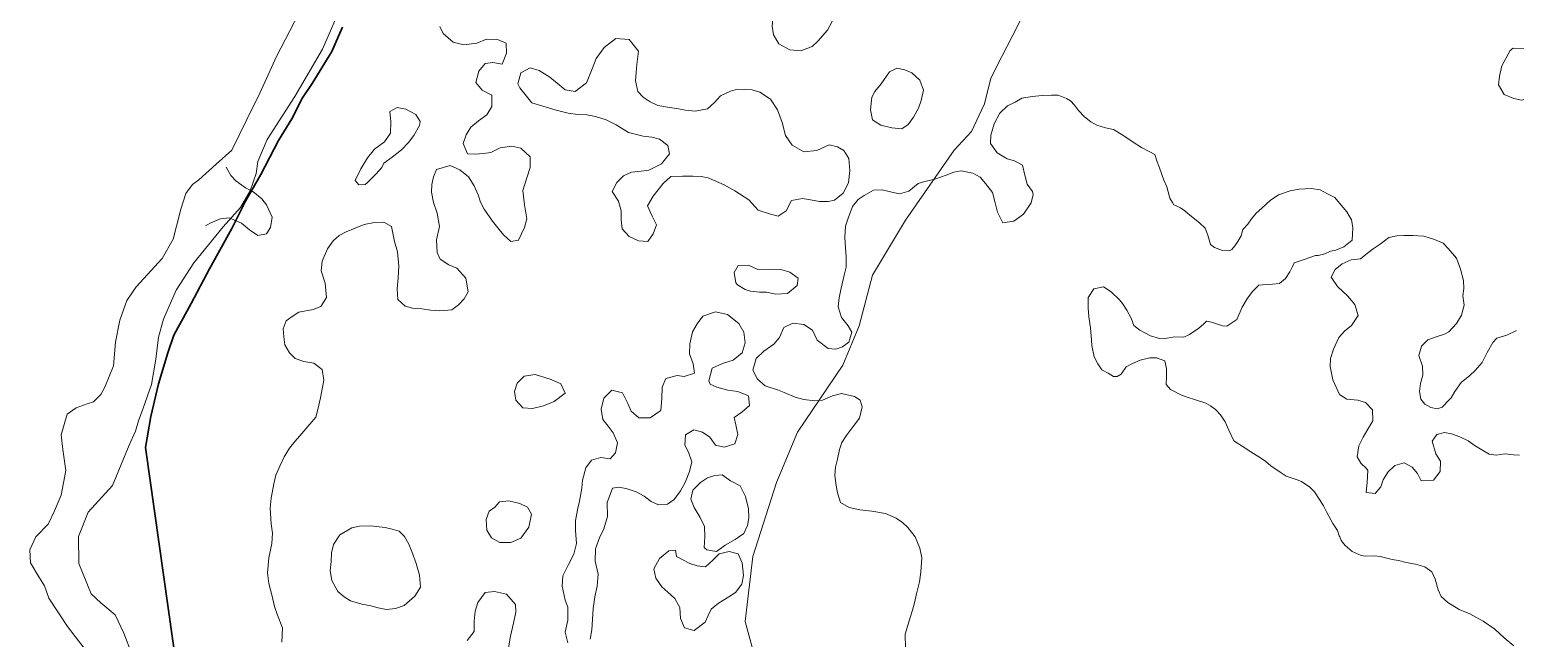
# Model space of a CAD drawing. Header units: metres. Extents: x 4652992 to 4879070, y 2074171 to 2309877.
# Drawn here: x 4653424.7 to 4653630.6, y 2307263.4 to 2307347.7 of the extents above; entities that cross this region are included whole.
import ezdxf

# ---------------------------------------------------------------- set-up
doc = ezdxf.new("R2010")
doc.units = ezdxf.units.M
doc.header["$MEASUREMENT"] = 0
doc.linetypes.add('DGN Style 3', pattern=[92.779933, 66.271381, -26.508552])
for name, color, linetype, lineweight in [('Level 2', 6, 'Continuous', 0), ('Level 20', 30, 'DGN Style 3', 0), ('Level 40', 1, 'Continuous', 0)]:
    doc.layers.add(name, color=color, linetype=linetype, lineweight=lineweight)
doc.layers.add('Limite', color=38, linetype='Continuous', lineweight=0, plot=False)

msp = doc.modelspace()

# ---------------------------------------------------------------- linework, layer by layer
at = {"layer": 'Level 2'}
for points in [[(4653438.80478, 2307261.310819, 1300.240507), (4653437.728842, 2307264.093279, 1300.240507), (4653436.533536, 2307266.653496, 1300.240507), (4653434.539195, 2307268.278232, 1300.240507), (4653433.197319, 2307269.553201, 1300.240507), (4653431.496119, 2307273.748431, 1300.240507), (4653431.46729, 2307277.468085, 1299.820507), (4653432.776954, 2307280.857469, 1299.820507), (4653436.147679, 2307284.556311, 1298.980507), (4653437.604319, 2307288.035279, 1298.980507), (4653438.461143, 2307290.152064, 1298.980507), (4653439.330282, 2307292.077036, 1298.980507), (4653439.770807, 2307293.541448, 1298.560507), (4653440.404187, 2307295.272896, 1298.560507), (4653441.566874, 2307298.572698, 1298.560507), (4653442.162901, 2307302.075246, 1298.140507), (4653442.520191, 2307305.133306, 1298.140507), (4653443.220699, 2307307.603283, 1298.140507), (4653445.004857, 2307311.630681, 1297.720507), (4653447.413871, 2307315.440973, 1297.720507), (4653451.485511, 2307320.414128, 1297.300507), (4653453.910224, 2307323.087907, 1296.880507), (4653455.250881, 2307325.39993, 1296.880507), (4653456.052486, 2307327.782037, 1296.880507), (4653456.306109, 2307329.48134, 1296.880507), (4653457.582209, 2307332.50146, 1296.880507), (4653461.417683, 2307338.476754, 1296.460507), (4653465.274406, 2307345.013125, 1296.460507), (4653468.065342, 2307351.497853, 1296.040507)], [(4653432.250615, 2307261.996779, 0), (4653431.000497, 2307263.626654, 0), (4653429.937282, 2307265.021638, 0), (4653427.357197, 2307268.930335, 0), (4653426.750206, 2307270.653218, 0), (4653425.962673, 2307271.917254, 0), (4653424.789022, 2307273.842883, 0), (4653424.693472, 2307275.628343, 0), (4653425.532025, 2307277.435014, 0), (4653427.231192, 2307279.218104, 0), (4653428.143234, 2307281.069566, 0), (4653429.073546, 2307283.231142, 0), (4653429.712475, 2307286.66018, 0), (4653429.279663, 2307289.535649, 0), (4653429.0707, 2307291.600791, 0), (4653429.862967, 2307294.425673, 0), (4653431.142857, 2307295.305428, 0), (4653432.652552, 2307295.876782, 0), (4653433.531436, 2307296.163315, 0), (4653434.535643, 2307297.174019, 0), (4653435.101897, 2307298.166937, 0), (4653436.304508, 2307301.142266, 0), (4653436.591288, 2307304.406497, 0), (4653437.196653, 2307307.46627, 0), (4653438.148213, 2307310.188923, 0), (4653439.440013, 2307312.07253, 0), (4653443.06179, 2307316.024048, 0), (4653444.5524, 2307318.676616, 0), (4653445.026488, 2307320.510293, 0), (4653445.638215, 2307322.876328, 0), (4653446.320452, 2307325.036191, 0), (4653447.254148, 2307326.253066, 0), (4653448.108401, 2307326.923224, 0), (4653450.52716, 2307329.095077, 0), (4653452.694867, 2307331.014254, 0), (4653454.788272, 2307335.279968, 0), (4653456.597062, 2307338.923742, 0), (4653458.904572, 2307344.017568, 0), (4653461.995823, 2307349.987723, 0)]]:
    msp.add_polyline3d(points, dxfattribs=at)
at = {"layer": 'Level 20', "linetype": 'Continuous'}
msp.add_polyline3d([(4653526.174424, 2307257.050102, 1317.123565), (4653523.829871, 2307265.691703, 1315.898565), (4653524.913985, 2307274.708888, 1314.373565), (4653528.193016, 2307284.995749, 1312.873565), (4653531.07411, 2307291.966436, 1312.298565), (4653537.374281, 2307301.230239, 1311.448565), (4653539.63408, 2307306.673945, 1311.148565), (4653541.499986, 2307313.708297, 1312.498565), (4653546.064395, 2307321.353016, 1315.123565), (4653552.776889, 2307331.056694, 1318.498565), (4653555.220371, 2307333.601684, 1319.736065), (4653556.984094, 2307337.45811, 1320.511065), (4653557.89285, 2307341.016811, 1321.523565), (4653559.414972, 2307344.016488, 1322.823565), (4653561.565726, 2307348.223122, 1324.236065), (4653562.564134, 2307350.197306, 1325.373565), (4653565.950367, 2307352.104066, 1326.598565), (4653567.407329, 2307353.379144, 1327.411065), (4653568.13575, 2307354.503341, 1328.036065), (4653568.247546, 2307354.712659, 1328.036065)], dxfattribs=at)
at = {"layer": 'Level 40', "color": 3}
for points in [[(4653527.577306, 2307348.199676, 1311.2125), (4653527.769796, 2307347.024134, 1311.1875), (4653528.51987, 2307345.775272, 1311.2125), (4653530.039032, 2307344.937847, 1311.225), (4653531.547097, 2307344.786833, 1311.2125), (4653533.129217, 2307345.420868, 1311.1375), (4653533.882284, 2307346.133411, 1311.0875), (4653535.23071, 2307347.65551, 1310.95), (4653535.944756, 2307348.942197, 1310.8625), (4653536.087253, 2307350.246071, 1310.7625), (4653535.282698, 2307351.032242, 1310.6625), (4653533.778185, 2307351.80672, 1310.6375), (4653532.189209, 2307352.36348, 1310.625), (4653531.044742, 2307352.636013, 1310.6), (4653529.509436, 2307352.555682, 1310.55), (4653528.436031, 2307351.65186, 1310.525), (4653527.799468, 2307350.554826, 1310.475), (4653527.757579, 2307350.386426, 1310.45), (4653527.577306, 2307348.199676, 1311.2125)], [(4653459.614398, 2307262.863716, 1309.1125), (4653459.704416, 2307264.81441, 1309.1125), (4653459.04664, 2307266.571337, 1309.0625), (4653458.637213, 2307267.788949, 1309.0375), (4653458.276124, 2307269.208186, 1309.0125), (4653457.834495, 2307270.966573, 1308.9375), (4653457.650622, 2307272.449913, 1308.9125), (4653457.827908, 2307274.53959, 1308.9375), (4653458.248188, 2307276.517678, 1308.9875), (4653458.319392, 2307277.939835, 1308.9375), (4653458.15028, 2307279.259719, 1308.8875), (4653458.021474, 2307281.422817, 1308.7125), (4653458.131609, 2307282.782331, 1308.5625), (4653458.500873, 2307284.772655, 1308.4375), (4653458.790901, 2307285.982409, 1308.4125), (4653459.360175, 2307287.231793, 1308.4125), (4653459.941534, 2307288.531583, 1308.4125), (4653460.714871, 2307289.73202, 1308.4125), (4653461.490885, 2307290.718594, 1308.4125), (4653462.393099, 2307291.781508, 1308.4125), (4653464.335811, 2307294.034082, 1308.5125), (4653464.640601, 2307295.080381, 1308.5125), (4653464.976289, 2307296.705623, 1308.4875), (4653465.454314, 2307299.149605, 1308.3625), (4653465.219425, 2307300.645182, 1308.1625), (4653464.076967, 2307301.50557, 1307.9625), (4653462.675379, 2307301.735148, 1307.8375), (4653461.48726, 2307302.180047, 1307.7875), (4653460.701911, 2307302.954779, 1307.7125), (4653460.052168, 2307304.070118, 1307.6125), (4653459.885734, 2307305.17614, 1307.5125), (4653459.821331, 2307306.257689, 1307.3625), (4653460.252321, 2307307.380326, 1307.2875), (4653461.045774, 2307307.989583, 1307.2875), (4653461.992274, 2307308.562129, 1307.2875), (4653463.971169, 2307308.940348, 1307.4375), (4653465.046546, 2307309.375371, 1307.5125), (4653465.831967, 2307310.626214, 1307.6125), (4653465.654823, 2307312.587686, 1307.6625), (4653465.099079, 2307314.320139, 1307.6625), (4653465.197129, 2307315.629246, 1307.6875), (4653465.938264, 2307317.370458, 1307.6875), (4653466.738447, 2307318.457845, 1307.6875), (4653467.568154, 2307319.218321, 1307.6875), (4653468.553585, 2307319.728224, 1307.6375), (4653471.058771, 2307320.726476, 1307.6625), (4653472.479172, 2307321.025436, 1307.6625), (4653473.776051, 2307321.034194, 1307.6875), (4653474.825885, 2307320.462548, 1307.7625), (4653475.246023, 2307318.389486, 1307.9125), (4653475.658127, 2307316.958012, 1307.9625), (4653475.823187, 2307314.946134, 1308.1125), (4653475.766745, 2307313.360521, 1308.2125), (4653475.608272, 2307311.799381, 1308.2875), (4653475.690115, 2307310.340514, 1308.3875), (4653476.706373, 2307309.403787, 1308.5625), (4653477.726683, 2307309.159053, 1308.7125), (4653479.050409, 2307309.054762, 1308.7375), (4653480.29895, 2307308.861894, 1308.7875), (4653481.457544, 2307308.743906, 1308.8625), (4653483.171954, 2307308.91904, 1309.0375), (4653484.091608, 2307309.604635, 1309.1375), (4653484.882384, 2307310.427754, 1309.1375), (4653485.442251, 2307311.412869, 1309.1375), (4653485.138907, 2307313.298001, 1309.1375), (4653483.901147, 2307314.660993, 1309.1375), (4653482.776129, 2307315.144063, 1309.0625), (4653481.558486, 2307315.915875, 1308.9625), (4653481.139652, 2307316.869218, 1308.9625), (4653481.067216, 2307318.592354, 1308.9625), (4653481.463327, 2307320.469628, 1308.9375), (4653481.147898, 2307322.304354, 1308.8125), (4653480.633763, 2307323.760302, 1308.7375), (4653480.386789, 2307325.205472, 1308.7125), (4653480.424417, 2307326.262548, 1308.7125), (4653480.627176, 2307327.333319, 1308.7125), (4653481.085012, 2307328.342908, 1308.7375), (4653482.947114, 2307328.909056, 1308.9625), (4653484.315125, 2307328.314396, 1309.0875), (4653485.48443, 2307327.340959, 1309.1125), (4653486.26305, 2307326.088097, 1309.1375), (4653486.825524, 2307324.833775, 1309.1375), (4653487.181258, 2307323.842262, 1309.1625), (4653487.651108, 2307322.876682, 1309.1625), (4653488.81636, 2307321.211251, 1309.2125), (4653489.565456, 2307320.2853, 1309.2625), (4653490.353484, 2307319.296707, 1309.3875), (4653491.369742, 2307318.35998, 1309.5875), (4653492.447797, 2307318.58114, 1309.6625), (4653493.239947, 2307320.310115, 1309.5375), (4653493.58099, 2307321.507633, 1309.3875), (4653493.238715, 2307323.455408, 1309.2625), (4653493.010555, 2307325.429116, 1309.1875), (4653493.598644, 2307327.207038, 1309.0375), (4653494.051125, 2307328.644351, 1308.9375), (4653494.020298, 2307330.090981, 1308.8125), (4653492.746285, 2307331.302754, 1308.7375), (4653491.521913, 2307331.596435, 1308.6875), (4653489.897449, 2307331.346422, 1308.5625), (4653488.608603, 2307330.696076, 1308.5125), (4653487.554717, 2307330.575728, 1308.4875), (4653486.449815, 2307330.467617, 1308.4625), (4653485.381167, 2307330.510725, 1308.4375), (4653484.752916, 2307331.94074, 1308.2875), (4653485.157059, 2307333.176427, 1308.1375), (4653485.843127, 2307334.237881, 1308.0125), (4653486.862134, 2307335.112866, 1307.9875), (4653488.034187, 2307335.951141, 1307.9875), (4653488.732339, 2307337.063002, 1307.9375), (4653488.737765, 2307338.660851, 1307.8125), (4653487.393923, 2307339.356323, 1307.6875), (4653486.515949, 2307340.419797, 1307.5875), (4653486.941584, 2307341.970159, 1307.4875), (4653487.792782, 2307343.04531, 1307.4125), (4653488.846668, 2307343.165658, 1307.0625), (4653490.146225, 2307342.960554, 1307.0125), (4653490.775922, 2307344.46197, 1306.7625), (4653490.73301, 2307345.858193, 1306.5375), (4653489.50596, 2307346.365736, 1306.2625), (4653488.005019, 2307346.405925, 1306.1375), (4653486.638311, 2307345.880866, 1306.0625), (4653484.848716, 2307345.617156, 1305.9625), (4653483.381351, 2307346.022427, 1305.8875), (4653481.993223, 2307347.208267, 1305.8625), (4653481.523373, 2307348.173847, 1305.8625)], [(4653494.287793, 2307337.610246, 1310.4625), (4653495.797202, 2307337.13187, 1310.3875), (4653497.648256, 2307336.572043, 1310.2875), (4653499.299539, 2307336.178359, 1310.2625), (4653500.637169, 2307335.977968, 1310.2625), (4653501.88891, 2307335.916569, 1310.3375), (4653503.098662, 2307335.687407, 1310.4125), (4653504.55113, 2307335.222608, 1310.4875), (4653505.947614, 2307334.534125, 1310.5125), (4653507.672703, 2307333.471012, 1310.5875), (4653509.722571, 2307332.9823, 1310.6875), (4653510.889378, 2307332.822635, 1310.7125), (4653511.971253, 2307332.564704, 1310.7125), (4653513.14093, 2307331.693265, 1310.7625), (4653513.330531, 2307330.522169, 1310.7625), (4653512.25535, 2307329.119294, 1310.7625), (4653510.466976, 2307328.241998, 1310.7375), (4653509.415006, 2307328.137254, 1310.6375), (4653508.107281, 2307327.974971, 1310.5625), (4653506.957338, 2307327.478782, 1310.5125), (4653506.065064, 2307326.565618, 1310.5125), (4653505.387513, 2307325.304974, 1310.4625), (4653506.260403, 2307323.970974, 1310.4625), (4653506.649774, 2307322.633736, 1310.4875), (4653506.64056, 2307321.391526, 1310.5625), (4653506.802168, 2307320.108589, 1310.6375), (4653507.745038, 2307319.054193, 1310.6625), (4653509.041636, 2307318.448782, 1310.6625), (4653510.350318, 2307318.373807, 1310.7125), (4653511.099762, 2307319.439539, 1310.7375), (4653511.535554, 2307320.698564, 1310.7375), (4653510.933372, 2307321.908766, 1310.6625), (4653510.316238, 2307323.300305, 1310.6625), (4653511.078722, 2307324.659215, 1310.6875), (4653512.479638, 2307326.399234, 1310.7125), (4653513.513786, 2307327.397089, 1310.8625), (4653515.14916, 2307327.422, 1311.0625), (4653516.599715, 2307327.431716, 1311.1375), (4653517.737574, 2307327.397467, 1311.2875), (4653518.719564, 2307327.222608, 1311.5625), (4653520.942167, 2307326.218654, 1312.3125), (4653522.42454, 2307325.391179, 1312.6375), (4653524.3494, 2307324.161923, 1312.7875), (4653525.620875, 2307322.732897, 1312.9375), (4653527.344051, 2307322.1443, 1313.0375), (4653528.425926, 2307321.886368, 1313.1125), (4653529.517971, 2307322.63339, 1313.3375), (4653530.23751, 2307324.061796, 1313.5125), (4653531.758046, 2307324.351116, 1314.1875), (4653532.910858, 2307324.13553, 1314.5375), (4653534.12061, 2307323.906369, 1314.7875), (4653535.329406, 2307323.914466, 1315.3875), (4653536.22455, 2307324.115856, 1315.9375), (4653537.429521, 2307325.072985, 1316.0875), (4653538.14906, 2307326.501391, 1316.1625), (4653538.34118, 2307328.233313, 1316.0375), (4653538.206607, 2307329.865349, 1315.7375), (4653537.519493, 2307330.977285, 1315.5375), (4653536.62148, 2307331.487669, 1315.4875), (4653535.482664, 2307331.759176, 1315.2875), (4653533.779223, 2307330.980145, 1315.2625), (4653531.987979, 2307330.814623, 1315.5625), (4653530.34878, 2307331.738744, 1315.7625), (4653529.418949, 2307333.086319, 1315.9875), (4653528.956728, 2307334.855728, 1316.2125), (4653528.309689, 2307336.609942, 1316.3875), (4653527.35091, 2307338.082933, 1316.4625), (4653525.853584, 2307339.091745, 1316.4875), (4653524.785705, 2307339.405597, 1316.4375), (4653522.751746, 2307339.475713, 1316.3125), (4653521.785666, 2307339.231978, 1316.2125), (4653520.408916, 2307338.552833, 1315.9125), (4653519.573583, 2307337.626093, 1315.6875), (4653518.638364, 2307336.782425, 1315.4125), (4653516.919013, 2307336.42199, 1314.9375), (4653515.567387, 2307336.56646, 1314.7375), (4653514.585398, 2307336.74132, 1314.4125), (4653513.076945, 2307336.982437, 1314.3375), (4653511.753311, 2307337.238749, 1314.1375), (4653510.67048, 2307337.733938, 1313.9625), (4653509.686578, 2307338.383314, 1313.8125), (4653508.972427, 2307339.146151, 1313.5875), (4653508.625044, 2307340.651151, 1312.9125), (4653508.734144, 2307341.810291, 1312.6375), (4653508.829247, 2307342.913509, 1312.4625), (4653509.049359, 2307344.757272, 1312.1125), (4653507.762931, 2307346.367636, 1311.6125), (4653505.927787, 2307346.508868, 1311.3125), (4653504.283199, 2307345.241746, 1311.1625), (4653503.180026, 2307343.72703, 1310.9875), (4653502.645306, 2307342.313818, 1310.8375), (4653501.856742, 2307340.368551, 1310.7375), (4653500.283091, 2307339.143774, 1310.5375), (4653498.902516, 2307339.413661, 1309.9875), (4653497.803776, 2307340.327446, 1309.7625), (4653496.747981, 2307341.171735, 1309.6375), (4653495.279604, 2307342.05513, 1309.5625), (4653494.054899, 2307342.465628, 1309.4625), (4653492.73509, 2307341.772908, 1309.2875), (4653492.343199, 2307340.207129, 1309.2625), (4653492.629816, 2307339.664736, 1309.2625), (4653494.287793, 2307337.610246, 1310.4625)], [(4653628.705816, 2307342.720428, 1390.4), (4653628.37162, 2307341.3039, 1390.475), (4653628.246818, 2307340.082541, 1390.725), (4653628.997208, 2307338.762766, 1391.3), (4653630.334882, 2307338.201344, 1391.75), (4653631.417829, 2307337.944969, 1392.0875), (4653632.954541, 2307338.342589, 1392.5), (4653634.186436, 2307338.948339, 1392.7125), (4653634.848115, 2307339.90663, 1392.625), (4653635.405177, 2307340.998462, 1392.8875), (4653635.682889, 2307341.367814, 1393.175), (4653635.862218, 2307342.358715, 1392.825), (4653635.313507, 2307343.494778, 1392.4625), (4653634.203455, 2307344.328635, 1392.1625), (4653632.996183, 2307344.750411, 1391.8375), (4653631.79039, 2307345.063062, 1391.4875), (4653630.259913, 2307345.15345, 1390.825), (4653629.833571, 2307344.846478, 1390.4), (4653628.705816, 2307342.720428, 1390.4)], [(4653541.180254, 2307336.606523, 1316.175), (4653541.502525, 2307335.221702, 1316.5), (4653542.621123, 2307334.479664, 1316.825), (4653544.144523, 2307334.146624, 1317.0375), (4653545.53116, 2307333.994796, 1317.4375), (4653546.406341, 2307334.589073, 1317.725), (4653547.143388, 2307335.602721, 1317.8125), (4653547.850452, 2307336.861342, 1317.85), (4653548.237177, 2307337.928683, 1317.825), (4653548.55764, 2307339.338824, 1317.7125), (4653548.021125, 2307340.715205, 1317.475), (4653546.94373, 2307341.744722, 1317.3125), (4653545.962581, 2307342.186468, 1317.1375), (4653544.868355, 2307342.417308, 1316.9125), (4653543.828486, 2307341.891978, 1316.5375), (4653542.688009, 2307340.231173, 1316.35), (4653541.815571, 2307339.160579, 1316.375), (4653541.384214, 2307338.401156, 1316.325), (4653541.180254, 2307336.606523, 1316.175)], [(4653630.340544, 2307262.318198, 1401.8875), (4653628.991346, 2307263.441395, 1401.6375), (4653627.717333, 2307264.653168, 1401.2125), (4653626.088889, 2307265.736736, 1400.6875), (4653625.09007, 2307266.296145, 1400.2625), (4653624.232214, 2307266.768437, 1399.8375), (4653622.762171, 2307267.38757, 1398.9125), (4653621.211589, 2307268.345852, 1398.6875), (4653620.273193, 2307269.157293, 1398.5375), (4653619.854359, 2307270.110636, 1398.1125), (4653619.454338, 2307271.592517, 1397.4125), (4653618.996573, 2307272.608503, 1396.9125), (4653618.021924, 2307273.268725, 1396.0125), (4653616.707605, 2307273.637285, 1394.9375), (4653615.420133, 2307273.892796, 1394.4875), (4653614.348807, 2307274.149766, 1394.0375), (4653613.469459, 2307274.307384, 1393.5375), (4653611.836963, 2307274.698958, 1392.3375), (4653611.059646, 2307274.832101, 1391.4875), (4653609.852714, 2307274.748464, 1390.5375), (4653609.177428, 2307274.857134, 1389.1375), (4653607.962462, 2307275.415083, 1387.9875), (4653606.973051, 2307276.238761, 1386.7125), (4653606.442779, 2307276.952309, 1385.6375), (4653606.233362, 2307277.42898, 1384.3875), (4653606.167584, 2307277.604673, 1382.5375), (4653605.904474, 2307278.307444, 1381.4375), (4653605.281578, 2307279.309734, 1380.2625), (4653604.461349, 2307280.839101, 1379.6625), (4653603.979415, 2307281.754275, 1379.0875), (4653603.434381, 2307282.631278, 1378.5625), (4653602.709454, 2307283.658042, 1377.9125), (4653602.065066, 2307284.345656, 1377.4125), (4653600.949455, 2307285.092995, 1376.5125), (4653600.310422, 2307285.352884, 1375.6375), (4653598.81621, 2307285.871204, 1374.9875), (4653597.970438, 2307286.393903, 1374.6875), (4653596.674934, 2307287.291001, 1373.9125), (4653595.916431, 2307287.952683, 1372.9375), (4653595.031727, 2307288.538025, 1372.3125), (4653593.904031, 2307289.234957, 1371.5875), (4653592.686389, 2307290.006769, 1370.7875), (4653591.570777, 2307290.754107, 1369.9125), (4653590.840495, 2307292.208595, 1369.1625), (4653590.367968, 2307293.388037, 1367.7625), (4653589.681972, 2307294.352157, 1366.8375), (4653588.998653, 2307295.102415, 1366.0125), (4653588.305927, 2307295.588404, 1364.5875), (4653587.691064, 2307295.949107, 1363.4375), (4653586.094821, 2307296.4919, 1362.1125), (4653585.239642, 2307296.75033, 1361.4375), (4653584.294517, 2307297.08364, 1359.7625), (4653582.758696, 2307297.878465, 1358.9875), (4653582.165324, 2307298.553843, 1357.7875), (4653582.215037, 2307299.661325, 1356.9875), (4653582.213734, 2307300.781043, 1356.4375), (4653581.984199, 2307301.848896, 1355.4375), (4653580.835012, 2307302.231152, 1354.8375), (4653579.91941, 2307302.23755, 1354.0875), (4653578.550024, 2307301.926354, 1353.3125), (4653577.525662, 2307301.479094, 1352.2625), (4653576.654347, 2307300.995124, 1351.0375), (4653575.929348, 2307299.996313, 1350.5875), (4653575.361448, 2307299.652785, 1349.7375), (4653574.87814, 2307299.662102, 1348.7375), (4653574.122314, 2307300.109922, 1347.3875), (4653573.264458, 2307300.582214, 1346.2625), (4653572.707339, 2307301.408811, 1345.8875), (4653572.186474, 2307302.386628, 1345.5125), (4653571.861638, 2307303.957085, 1344.6375), (4653571.826759, 2307304.711721, 1343.4625), (4653571.691224, 2307306.396688, 1342.7625), (4653571.468419, 2307307.942671, 1342.2375), (4653571.377169, 2307309.137269, 1341.9375), (4653571.358427, 2307310.634306, 1341.8875), (4653572.131763, 2307311.834743, 1342.2125), (4653573.489064, 2307312.095533, 1342.9375), (4653574.565745, 2307311.410838, 1344.0125), (4653575.698796, 2307310.286181, 1345.0125), (4653576.112275, 2307309.760563, 1345.9875), (4653576.708325, 2307308.871323, 1346.9375), (4653577.307052, 2307307.76822, 1347.7375), (4653577.701717, 2307306.714064, 1348.7375), (4653578.52332, 2307306.090552, 1349.3125), (4653580.008125, 2307305.307964, 1349.8375), (4653581.271428, 2307304.95164, 1350.8125), (4653582.301145, 2307304.971175, 1351.9125), (4653583.367116, 2307305.141929, 1351.9125), (4653584.600895, 2307305.112518, 1352.3625), (4653585.397026, 2307305.507911, 1353.0375), (4653586.683195, 2307306.372119, 1353.7625), (4653587.413548, 2307306.943206, 1354.4125), (4653587.777386, 2307307.33568, 1355.4125), (4653588.440588, 2307307.176603, 1356.8875), (4653589.295767, 2307306.918173, 1357.7375), (4653589.997899, 2307306.696453, 1358.6125), (4653590.583239, 2307306.662662, 1359.9375), (4653591.983523, 2307307.552803, 1360.7375), (4653592.724658, 2307309.294014, 1360.9625), (4653593.446979, 2307310.506688, 1361.2375), (4653594.171977, 2307311.505499, 1362.0875), (4653595.013769, 2307312.316381, 1362.8875), (4653595.509162, 2307312.35747, 1363.8375), (4653596.932241, 2307312.442568, 1364.7625), (4653597.872011, 2307312.536982, 1365.8875), (4653598.689634, 2307313.247051, 1366.7125), (4653599.288432, 2307314.169523, 1367.2875), (4653599.685846, 2307314.927079, 1368.0875), (4653599.908722, 2307315.40667, 1369.3875), (4653601.149231, 2307315.85539, 1370.5625), (4653602.200439, 2307316.1896, 1371.0125), (4653602.858286, 2307316.458248, 1371.9625), (4653603.227479, 2307316.422998, 1373.4125), (4653604.152487, 2307316.680868, 1374.4625), (4653604.936534, 2307317.025856, 1375.1375), (4653605.672242, 2307317.169217, 1375.8125), (4653606.81072, 2307317.64241, 1376.4125), (4653607.943842, 2307318.543328, 1376.6375), (4653608.048622, 2307320.330567, 1376.5625), (4653607.870103, 2307321.386182, 1376.4375), (4653607.220361, 2307322.501522, 1376.0875), (4653606.213509, 2307323.702518, 1375.4875), (4653605.530191, 2307324.452776, 1374.9625), (4653604.519288, 2307324.961778, 1374.3875), (4653603.520469, 2307325.521187, 1374.0125), (4653602.271928, 2307325.714055, 1373.5375), (4653600.581687, 2307325.639734, 1373.0125), (4653599.338501, 2307325.404877, 1372.4875), (4653597.743561, 2307324.827952, 1372.0375), (4653596.583593, 2307324.040084, 1371.5125), (4653595.414217, 2307322.987947, 1370.8375), (4653594.659694, 2307322.316048, 1370.5375), (4653593.983034, 2307321.518862, 1370.1125), (4653593.483589, 2307320.785779, 1369.5625), (4653592.819013, 2307320.039, 1367.9625), (4653592.550476, 2307319.143921, 1366.9375), (4653592.102047, 2307318.398602, 1366.1875), (4653591.677787, 2307317.754095, 1364.4875), (4653591.28978, 2307317.260808, 1362.8625), (4653590.923264, 2307317.082196, 1361.6125), (4653589.968732, 2307317.151237, 1360.7875), (4653588.870559, 2307317.521257, 1360.0375), (4653588.33088, 2307317.970536, 1359.2625), (4653587.933538, 2307319.238554, 1358.2125), (4653587.577804, 2307320.230067, 1357.2625), (4653586.780369, 2307320.954392, 1355.8875), (4653585.470103, 2307322.014946, 1355.3625), (4653584.750531, 2307322.613984, 1354.8375), (4653584.147752, 2307323.025093, 1353.7125), (4653583.226795, 2307323.459216, 1352.9125), (4653583.03214, 2307323.772432, 1350.6375), (4653582.693845, 2307324.386626, 1349.2875), (4653582.466989, 2307325.240616, 1348.0375), (4653582.254894, 2307325.93115, 1347.1875), (4653581.83606, 2307326.884493, 1346.3125), (4653581.268231, 2307328.56654, 1345.3125), (4653580.927259, 2307329.394597, 1344.6875), (4653580.58361, 2307330.436516, 1343.6125), (4653579.8157, 2307330.833929, 1342.8125), (4653578.765865, 2307331.405574, 1342.4625), (4653577.599238, 2307332.16515, 1342.1875), (4653576.714535, 2307332.750492, 1341.8625), (4653575.919779, 2307333.260954, 1341.5125), (4653574.882029, 2307333.883006, 1341.1625), (4653573.759688, 2307334.152213, 1341.0125), (4653572.5474, 2307334.4963, 1340.0375), (4653571.740559, 2307334.956356, 1339.5125), (4653570.880025, 2307335.642511, 1339.0375), (4653570.016814, 2307336.542528, 1338.0125), (4653569.486541, 2307337.256076, 1336.9625), (4653568.9321, 2307337.868811, 1336.0375), (4653568.368252, 2307338.217277, 1335.0625), (4653567.231149, 2307338.64994, 1333.9125), (4653566.264532, 2307338.668574, 1333.3625), (4653565.006584, 2307338.597173, 1332.8125), (4653563.622436, 2307338.449432, 1332.2625), (4653562.175188, 2307338.263522, 1330.9125), (4653561.228688, 2307337.690976, 1329.6625), (4653560.192242, 2307337.19331, 1328.9625), (4653559.136981, 2307336.167106, 1328.2625), (4653558.354238, 2307334.7024, 1327.5625), (4653557.865503, 2307333.113868, 1327.1625), (4653557.854722, 2307331.943743, 1326.9125), (4653558.735373, 2307330.666407, 1327.1125), (4653560.157077, 2307329.845649, 1327.5875), (4653561.165303, 2307329.550508, 1328.2125), (4653562.266153, 2307328.966626, 1328.6625), (4653562.576226, 2307327.559625, 1329.4125), (4653562.922553, 2307326.303843, 1330.3375), (4653563.659565, 2307325.327487, 1331.2875), (4653563.766951, 2307324.875288, 1331.4875), (4653563.489008, 2307323.71594, 1331.5125), (4653562.414933, 2307322.161199, 1331.4875), (4653561.05358, 2307321.208415, 1331.1375), (4653559.543232, 2307320.984335, 1330.5375), (4653558.81295, 2307322.438823, 1329.3875), (4653558.478707, 2307323.745011, 1328.4875), (4653558.117618, 2307325.164249, 1327.7875), (4653557.122851, 2307326.415651, 1326.9625), (4653556.412686, 2307327.278959, 1326.5125), (4653555.362852, 2307327.850604, 1326.1125), (4653553.769287, 2307328.179535, 1325.2375), (4653552.754332, 2307327.996544, 1324.7875), (4653551.678954, 2307327.561521, 1324.2875), (4653550.096099, 2307327.035002, 1323.7875), (4653548.714629, 2307326.673399, 1323.2375), (4653547.78962, 2307326.415528, 1322.4375), (4653546.506129, 2307325.337458, 1321.9625), (4653545.238774, 2307325.001788, 1321.3625), (4653544.155364, 2307325.208352, 1321.0875), (4653542.828961, 2307325.526506, 1320.4375), (4653541.634113, 2307325.493275, 1320.1625), (4653540.321097, 2307324.742117, 1319.8875), (4653539.488713, 2307324.195504, 1319.7625), (4653538.712699, 2307323.208929, 1319.3875), (4653538.109849, 2307321.594464, 1319.0875), (4653537.741959, 2307320.509996, 1318.7375), (4653537.646586, 2307318.987026, 1318.4375), (4653537.755275, 2307317.415109, 1318.1625), (4653537.819678, 2307316.33356, 1317.6875), (4653537.838421, 2307314.836524, 1317.2625), (4653537.572562, 2307313.727582, 1316.9875), (4653537.13752, 2307311.912951, 1316.6875), (4653536.874339, 2307310.590147, 1316.4375), (4653536.737357, 2307309.343683, 1316.3625), (4653537.188393, 2307307.849565, 1316.3375), (4653538.093213, 2307306.673042, 1316.3375), (4653538.638247, 2307305.796039, 1316.2375), (4653538.197851, 2307304.409132, 1316.0875), (4653537.341297, 2307303.761706, 1315.9875), (4653536.404204, 2307303.453429, 1315.7875), (4653535.347641, 2307303.546943, 1315.6125), (4653533.794381, 2307304.719087, 1315.1875), (4653533.154045, 2307306.098695, 1314.6375), (4653531.987418, 2307306.85827, 1314.3375), (4653530.420699, 2307307.074152, 1314.0875), (4653529.194953, 2307306.461976, 1314.0375), (4653528.589425, 2307305.061373, 1314.0875), (4653527.825496, 2307304.125205, 1313.8625), (4653526.413127, 2307303.184658, 1313.3875), (4653525.357866, 2307302.158454, 1313.2375), (4653524.920147, 2307300.557685, 1313.3125), (4653525.533636, 2307299.291126, 1313.5625), (4653526.612994, 2307298.392569, 1313.8875), (4653528.311268, 2307297.825302, 1314.2125), (4653529.244309, 2307297.441586, 1314.3125), (4653530.765367, 2307296.810216, 1314.5625), (4653531.977655, 2307296.466129, 1314.8875), (4653533.505442, 2307296.312891, 1315.2375), (4653534.547244, 2307296.382832, 1315.7125), (4653535.938121, 2307297.008704, 1316.1125), (4653537.193392, 2307297.293968, 1316.3875), (4653538.991019, 2307296.91609, 1316.8375), (4653539.785776, 2307296.405628, 1317.2125), (4653540.039479, 2307295.438589, 1317.6625), (4653539.664859, 2307293.875989, 1318.3875), (4653538.801576, 2307292.750432, 1319.1375), (4653537.83894, 2307291.435486, 1319.9125), (4653537.240142, 2307290.513014, 1320.3375), (4653536.896421, 2307289.529359, 1320.8875), (4653536.633239, 2307288.206555, 1321.3875), (4653536.36738, 2307287.097614, 1321.4375), (4653536.254568, 2307285.951962, 1321.8625), (4653536.462611, 2307284.569435, 1322.1125), (4653536.653214, 2307283.564226, 1322.1375), (4653537.026388, 2307282.195394, 1322.1625), (4653538.268199, 2307281.524395, 1322.4125), (4653539.747649, 2307281.169531, 1322.8625), (4653541.377467, 2307280.99182, 1323.3125), (4653543.301294, 2307280.690282, 1323.8125), (4653544.759253, 2307280.020742, 1324.5375), (4653545.643956, 2307279.4354, 1324.9875), (4653546.390374, 2307278.723312, 1325.4375), (4653547.373056, 2307277.421503, 1326.2875), (4653548.028154, 2307275.878439, 1326.8875), (4653548.299297, 2307274.534081, 1327.3625), (4653548.197195, 2307272.53298, 1327.9625), (4653547.985029, 2307271.19794, 1328.2875), (4653547.58624, 2307269.534528, 1328.4875), (4653547.284128, 2307268.274367, 1328.4875), (4653547.042438, 2307267.266238, 1328.5125), (4653546.698717, 2307266.282583, 1328.6375), (4653546.345589, 2307265.034659, 1328.7625), (4653546.028715, 2307263.937954, 1328.9875), (4653546.052813, 2307262.013193, 1329.3625)], [(4653470.561421, 2307328.461629, 1308.975), (4653471.523465, 2307329.989536, 1308.725), (4653472.464425, 2307331.194781, 1308.4375), (4653473.862442, 2307332.171719, 1308.3625), (4653474.68206, 2307333.37615, 1308.2625), (4653474.744698, 2307334.940092, 1308.0875), (4653474.59333, 2307336.376394, 1308.0125), (4653475.620577, 2307336.965223, 1307.925), (4653476.834247, 2307336.73498, 1307.8875), (4653478.184089, 2307335.965779, 1307.85), (4653478.784671, 2307334.988225, 1307.7625), (4653478.706716, 2307334.440821, 1307.75), (4653477.937227, 2307333.075466, 1307.7625), (4653477.174482, 2307332.095778, 1307.7625), (4653476.226168, 2307331.100823, 1307.7625), (4653474.899608, 2307330.04724, 1307.7625), (4653473.779821, 2307329.212394, 1307.775), (4653473.509189, 2307328.621629, 1307.775), (4653472.682095, 2307327.746679, 1307.775), (4653472.389769, 2307327.429209, 1307.775), (4653471.455673, 2307326.49044, 1307.775), (4653471.191783, 2307326.285342, 1307.775), (4653470.299608, 2307326.230278, 1307.8125), (4653469.813627, 2307326.822979, 1307.825), (4653470.561421, 2307328.461629, 1308.975)], [(4653451.903807, 2307328.68144, 1304.8375), (4653452.553455, 2307327.501458, 1304.8375), (4653453.260995, 2307326.789927, 1304.8375), (4653454.611201, 2307325.834491, 1304.925), (4653455.61488, 2307325.323517, 1305.0625), (4653456.856744, 2307324.303527, 1305.2), (4653457.52814, 2307323.449916, 1305.25), (4653458.285976, 2307321.73168, 1305.3), (4653458.076184, 2307320.304811, 1305.3375), (4653457.483784, 2307319.42145, 1305.3375), (4653456.292153, 2307319.193611, 1305.3), (4653455.144111, 2307319.980199, 1305.0875), (4653454.039442, 2307320.937282, 1304.9625), (4653452.349755, 2307321.642227, 1304.9625), (4653451.093157, 2307321.52033, 1305), (4653449.713667, 2307320.915364, 1305.1375), (4653449.06362, 2307320.528045, 1305.2125)], [(4653619.378022, 2307318.660233, 1381.8375), (4653617.859619, 2307319.129867, 1381.1375), (4653616.352745, 2307319.190142, 1380.6875), (4653615.087485, 2307319.220049, 1380.25), (4653614.129896, 2307319.149658, 1379.75), (4653613.050392, 2307318.918514, 1379.1), (4653611.809522, 2307318.020956, 1378.5625), (4653610.85238, 2307317.381196, 1378.4125), (4653610.070797, 2307316.780997, 1378.225), (4653609.096366, 2307315.955596, 1377.4625), (4653607.793868, 2307315.831715, 1376.65), (4653606.555212, 2307315.28603, 1375.9875), (4653605.586988, 2307314.48626, 1375.575), (4653605.058548, 2307313.446335, 1375.2125), (4653605.928811, 2307312.127896, 1374.6875), (4653607.347029, 2307310.78754, 1374.3375), (4653608.339207, 2307309.629854, 1373.6875), (4653608.781216, 2307308.142213, 1373.3125), (4653607.859546, 2307306.734998, 1372.4125), (4653606.871372, 2307305.967082, 1372.125), (4653606.099987, 2307305.066272, 1371.875), (4653605.382693, 2307303.474901, 1371.6375), (4653604.949127, 2307302.141329, 1371.325), (4653604.903915, 2307301.040667, 1371.175), (4653605.259035, 2307299.194187, 1371.075), (4653606.209546, 2307297.178965, 1371.2), (4653607.215019, 2307296.533164, 1371.3375), (4653608.729431, 2307296.389773, 1371.275), (4653609.783225, 2307296.05777, 1371.225), (4653610.760328, 2307295.066317, 1371.3125), (4653610.831272, 2307293.531407, 1371.7875), (4653610.102448, 2307292.349395, 1372.1875), (4653609.450763, 2307291.257464, 1372.5125), (4653608.878878, 2307290.038119, 1372.75), (4653608.629738, 2307288.552244, 1373.175), (4653609.129819, 2307287.647158, 1373.85), (4653609.947322, 2307286.910533, 1374.6), (4653610.126872, 2307286.623852, 1375.9625), (4653610.042208, 2307285.017528, 1376.175), (4653609.890157, 2307283.58988, 1376.3375), (4653611.124385, 2307283.431817, 1377.2375), (4653611.934339, 2307284.377667, 1377.6375), (4653612.228702, 2307285.364845, 1377.8), (4653612.894131, 2307286.399291, 1377.9875), (4653613.841074, 2307287.339662, 1378.275), (4653615.147117, 2307287.70667, 1378.65), (4653616.275836, 2307287.112874, 1379.3375), (4653617.023737, 2307286.203052, 1380.1), (4653617.498993, 2307285.195441, 1381), (4653619.20625, 2307285.277252, 1381.4125), (4653620.142995, 2307286.518235, 1381.5875), (4653620.21037, 2307287.938917, 1381.3875), (4653619.519657, 2307288.970674, 1381.0375), (4653619.055036, 2307290.707664, 1380.9625), (4653619.695639, 2307291.639585, 1381.175), (4653620.72283, 2307291.883173, 1381.525), (4653621.735393, 2307291.723624, 1382.55), (4653622.881401, 2307291.315469, 1383.5), (4653624.016326, 2307290.747305, 1384.6375), (4653625.015593, 2307290.075872, 1385.0875), (4653625.896491, 2307289.486813, 1385.9625), (4653626.382381, 2307289.208581, 1387.1625), (4653626.920584, 2307288.917905, 1388.4125), (4653627.880835, 2307288.770801, 1389.2125), (4653629.11107, 2307288.93898, 1389.4), (4653630.292985, 2307288.793361, 1390.1625), (4653631.147279, 2307288.779893, 1390.85)], [(4653630.74018, 2307306.063042, 1393.2125), (4653629.35966, 2307305.388458, 1392.7875), (4653628.015047, 2307304.97641, 1392.1875), (4653627.455127, 2307304.377697, 1390.775), (4653626.64429, 2307302.971225, 1390.325), (4653625.95049, 2307301.591127, 1389.7875), (4653624.992465, 2307300.490746, 1388.975), (4653624.250781, 2307299.82684, 1388.3625), (4653623.043605, 2307298.839943, 1387.4125), (4653622.18533, 2307297.580294, 1386.8), (4653621.667972, 2307296.700379, 1385.925), (4653621.416606, 2307296.461989, 1384.8), (4653620.412475, 2307295.399684, 1384.3), (4653619.750144, 2307295.177733, 1383.3), (4653618.860825, 2307295.389287, 1382.1875), (4653618.001208, 2307295.837745, 1381.0625), (4653617.471425, 2307296.505926, 1380.1), (4653617.288766, 2307297.579472, 1379.7625), (4653617.418654, 2307298.687099, 1379.6375), (4653617.724099, 2307299.834287, 1379.5625), (4653617.675767, 2307301.119848, 1379.55), (4653617.175238, 2307302.594302, 1379.5875), (4653617.544078, 2307303.889056, 1380.125), (4653618.446245, 2307304.758755, 1380.6125), (4653619.744752, 2307305.208879, 1381.5375), (4653620.758198, 2307305.509952, 1382.6), (4653621.34073, 2307305.859317, 1383.475), (4653622.395843, 2307307.017925, 1384.125), (4653623.112254, 2307308.148675, 1384.3375), (4653623.479763, 2307309.552176, 1384.5125), (4653623.294443, 2307310.843217, 1384.65), (4653623.425661, 2307311.842096, 1384.75), (4653623.366247, 2307312.967647, 1384.85), (4653622.97522, 2307314.551592, 1384.7125), (4653622.396222, 2307316.044713, 1384.4625), (4653621.264394, 2307317.425373, 1384.225), (4653620.577673, 2307318.130887, 1384), (4653619.378022, 2307318.660233, 1381.8375)], [(4653524.276512, 2307315.1094, 1313.8375), (4653525.581278, 2307314.499423, 1314.025), (4653527.411886, 2307314.539838, 1314.0625), (4653528.799474, 2307314.506968, 1314.05), (4653530.010067, 2307314.128385, 1314.0125), (4653531.201506, 2307313.306714, 1313.975), (4653531.042245, 2307312.300198, 1313.975), (4653529.696512, 2307311.159156, 1313.9625), (4653528.09504, 2307311.06403, 1313.9), (4653526.799142, 2307311.343605, 1313.825), (4653525.833559, 2307311.365246, 1313.7125), (4653524.58856, 2307311.483447, 1313.7), (4653523.829235, 2307311.724438, 1313.6875), (4653522.774622, 2307312.364218, 1313.625), (4653522.537239, 2307312.629806, 1313.6375), (4653522.32229, 2307314.083801, 1313.6125), (4653522.860903, 2307315.029584, 1313.575), (4653524.276512, 2307315.1094, 1313.8375)], [(4653499.261863, 2307262.730528, 1315.15), (4653498.87717, 2307264.229393, 1315.1625), (4653499.264554, 2307265.902631, 1315.1875), (4653499.25797, 2307267.700101, 1315.175), (4653498.896626, 2307268.68454, 1315.175), (4653498.460379, 2307270.584856, 1315.15), (4653498.57674, 2307272.02365, 1315.125), (4653499.365143, 2307273.600898, 1315.1), (4653500.089644, 2307275.043785, 1315.075), (4653500.456313, 2307276.512459, 1315), (4653500.306508, 2307278.344211, 1314.875), (4653500.315782, 2307279.718843, 1314.725), (4653500.645878, 2307281.405794, 1314.525), (4653500.885622, 2307282.366081, 1314.3125), (4653501.22233, 2307284.201106, 1313.775), (4653501.311364, 2307285.287263, 1313.6625), (4653501.741494, 2307287.010131, 1313.4375), (4653502.553245, 2307288.072954, 1313.425), (4653503.832549, 2307288.455163, 1313.4375), (4653505.121098, 2307288.266458, 1313.575), (4653505.876438, 2307289.103331, 1313.6625), (4653506.121918, 2307290.451356, 1313.5875), (4653505.565799, 2307291.871528, 1313.45), (4653504.847061, 2307292.761925, 1313.3), (4653504.113781, 2307293.715666, 1313.1625), (4653503.858206, 2307295.123761, 1313), (4653504.267622, 2307296.642067, 1312.825), (4653505.372427, 2307297.784402, 1312.65), (4653506.854873, 2307297.399628, 1312.6), (4653507.575806, 2307295.910074, 1312.6), (4653508.037624, 2307294.841722, 1312.65), (4653509.085551, 2307293.932392, 1312.7875), (4653510.659665, 2307293.914787, 1312.825), (4653512.165489, 2307294.961132, 1312.625), (4653512.288023, 2307296.667833, 1312.6), (4653512.332554, 2307298.183684, 1312.4625), (4653512.850373, 2307299.406658, 1312.5), (4653514.401577, 2307299.783647, 1312.7), (4653515.403685, 2307299.663506, 1312.7875), (4653516.797126, 2307300.13812, 1312.9625), (4653516.634975, 2307301.434059, 1312.9625), (4653516.129093, 2307302.812275, 1312.8625), (4653516.167012, 2307304.18005, 1312.7), (4653516.554395, 2307305.853288, 1312.4375), (4653517.165637, 2307306.964105, 1312.3), (4653517.948743, 2307308.033785, 1312.3), (4653519.70663, 2307308.630685, 1312.35), (4653521.403689, 2307308.254404, 1312.4375), (4653522.946496, 2307307.017098, 1312.5125), (4653523.673602, 2307305.795451, 1312.5375), (4653523.829141, 2307304.351437, 1312.5625), (4653523.419287, 2307302.952962, 1312.575), (4653522.192415, 2307301.92964, 1312.575), (4653520.677346, 2307301.454208, 1312.5125), (4653519.277292, 2307300.831518, 1312.475), (4653518.811466, 2307299.087263, 1312.575), (4653518.999189, 2307298.623287, 1312.625), (4653519.916681, 2307298.164221, 1312.775), (4653521.456416, 2307297.765734, 1312.9875), (4653522.837949, 2307297.584704, 1313.1125), (4653524.29263, 2307296.967123, 1313.175), (4653524.419086, 2307295.649797, 1313.1625), (4653523.370691, 2307294.733412, 1313.1), (4653522.300265, 2307293.971959, 1312.9), (4653522.561574, 2307292.951601, 1312.8625), (4653522.838302, 2307291.628237, 1312.8375), (4653522.399365, 2307290.35645, 1312.775), (4653520.941584, 2307289.867305, 1312.775), (4653519.738528, 2307290.155271, 1312.775), (4653518.947521, 2307291.242556, 1312.7125), (4653517.936167, 2307291.93361, 1312.6375), (4653516.71857, 2307292.284921, 1312.5875), (4653515.576313, 2307291.600524, 1312.7625), (4653515.481545, 2307290.12663, 1313.0125), (4653515.971569, 2307289.171253, 1313.0875), (4653516.462909, 2307287.856381, 1313.3625), (4653516.124446, 2307286.500681, 1313.525), (4653515.536114, 2307284.99527, 1313.7), (4653514.853482, 2307283.841677, 1313.825), (4653513.999423, 2307282.609392, 1313.925), (4653513.050186, 2307281.968589, 1313.95), (4653511.812751, 2307281.875674, 1313.975), (4653510.809327, 2307282.355309, 1313.9875), (4653509.84072, 2307283.095994, 1313.9375), (4653508.715228, 2307283.694642, 1313.8875), (4653507.368513, 2307284.136722, 1313.8125), (4653506.230235, 2307284.319389, 1313.8625), (4653505.46521, 2307284.17326, 1313.8375), (4653504.735413, 2307282.222805, 1314.575)], [(4653496.943453, 2307299.240562, 1312.05), (4653498.302828, 2307298.661015, 1312.00625), (4653498.897872, 2307297.336067, 1312.00625), (4653497.363715, 2307296.190119, 1311.675), (4653495.901998, 2307295.579985, 1311.5875), (4653494.353364, 2307295.230578, 1311.5), (4653493.00426, 2307295.31332, 1311.425), (4653492.053838, 2307296.380423, 1311.4), (4653491.870648, 2307297.593932, 1311.3375), (4653492.247317, 2307298.733517, 1311.3125), (4653493.227115, 2307299.728845, 1311.3), (4653494.747407, 2307299.965063, 1311.3), (4653496.943453, 2307299.240562, 1312.05)], [(4653521.781454, 2307285.206467, 1314.8125), (4653523.150641, 2307284.489624, 1315.15), (4653523.885676, 2307283.056558, 1315.225), (4653524.278298, 2307281.346274, 1315.2875), (4653524.354517, 2307280.070904, 1315.325), (4653524.179551, 2307279.005317, 1315.3375), (4653523.632649, 2307277.90903, 1315.3625), (4653522.448085, 2307277.055171, 1315.425), (4653521.077114, 2307276.305794, 1315.4375), (4653519.849803, 2307275.402304, 1315.4), (4653518.546712, 2307275.654352, 1315.35), (4653518.137764, 2307275.96176, 1315.325), (4653518.232532, 2307277.435655, 1315.3125), (4653518.198621, 2307278.880487, 1315.3125), (4653517.600194, 2307280.131196, 1315.3), (4653516.765124, 2307281.528344, 1315.3), (4653516.324459, 2307282.681428, 1315.4125), (4653516.570377, 2307283.909622, 1315.475), (4653517.66108, 2307284.995469, 1315.4875), (4653518.603266, 2307285.608028, 1315.4875), (4653519.632262, 2307285.960356, 1315.4875), (4653520.648033, 2307286.016534, 1315.4875), (4653521.781454, 2307285.206467, 1314.8125)], [(4653489.794891, 2307282.294192, 1314.1625), (4653491.076635, 2307282.436913, 1314.15), (4653492.624742, 2307282.066214, 1314.0375), (4653493.679023, 2307281.54398, 1313.8), (4653494.225929, 2307280.573696, 1313.5875), (4653493.865355, 2307278.771554, 1313.5625), (4653492.759082, 2307277.267875, 1313.5375), (4653491.385502, 2307276.637554, 1313.5), (4653489.838338, 2307276.648317, 1313.5), (4653488.669068, 2307277.317989, 1313.5125), (4653488.050333, 2307278.365424, 1313.5375), (4653487.960554, 2307279.825766, 1313.55), (4653488.351369, 2307281.021149, 1313.55), (4653489.159293, 2307281.577086, 1313.55), (4653489.794891, 2307282.294192, 1314.1625)], [(4653504.735413, 2307282.222805, 1314.575), (4653504.756977, 2307280.24216, 1314.6), (4653504.247966, 2307278.568104, 1314.625), (4653503.630112, 2307277.309211, 1314.675), (4653503.092017, 2307275.761843, 1314.7625), (4653503.069518, 2307274.091061, 1314.9125), (4653503.462579, 2307272.260946, 1315.075), (4653503.318451, 2307270.589345, 1315.1375), (4653503.016122, 2307269.135201, 1315.1625), (4653502.764469, 2307267.51927, 1315.2125), (4653502.691294, 2307266.010275, 1315.2125), (4653502.603577, 2307264.564624, 1315.2), (4653502.372201, 2307263.273087, 1315.1)], [(4653473.953213, 2307278.743432, 1311.775), (4653474.927947, 2307278.510029, 1311.6875), (4653475.888504, 2307278.220068, 1311.55), (4653476.649639, 2307277.498246, 1311.475), (4653477.232616, 2307276.429397, 1311.3875), (4653477.65067, 2307275.430015, 1311.25), (4653478.256799, 2307273.726128, 1310.9625), (4653478.705094, 2307272.119987, 1310.8875), (4653478.838347, 2307270.469379, 1310.8875), (4653478.039398, 2307269.221846, 1310.8875), (4653476.560118, 2307267.927389, 1310.65), (4653475.386589, 2307267.488972, 1310.5875), (4653474.147692, 2307267.395943, 1310.5125), (4653472.986768, 2307267.613978, 1310.4125), (4653471.961785, 2307267.889389, 1310.325), (4653470.714855, 2307268.128019, 1310.15), (4653469.130676, 2307268.597283, 1309.9375), (4653468.255496, 2307269.106607, 1309.8625), (4653467.386775, 2307269.884167, 1309.8), (4653466.580594, 2307271.39615, 1309.7375), (4653466.333609, 2307272.71428, 1309.7375), (4653466.451913, 2307274.034868, 1309.7625), (4653466.534775, 2307275.214063, 1309.85), (4653466.768069, 2307276.387212, 1309.975), (4653467.681379, 2307277.727265, 1310.1), (4653469.347791, 2307278.677154, 1310.2), (4653470.407274, 2307278.903072, 1310.2625), (4653471.911278, 2307278.962596, 1310.325), (4653473.953213, 2307278.743432, 1311.775)], [(4653514.335987, 2307274.716691, 1315.5375), (4653516.156869, 2307273.742072, 1315.8875), (4653517.173957, 2307273.438755, 1316.05), (4653518.354981, 2307273.30572, 1316.275), (4653519.339036, 2307274.207574, 1316.35), (4653520.223055, 2307275.073509, 1316.3375), (4653521.638529, 2307275.393191, 1316.3375), (4653522.863178, 2307275.070125, 1316.275), (4653523.43296, 2307273.826272, 1316.225), (4653523.603919, 2307272.079251, 1316.2125), (4653523.365052, 2307270.879301, 1316.2125), (4653522.474859, 2307269.745459, 1316.2125), (4653521.561317, 2307269.126043, 1316.225), (4653520.133497, 2307268.270548, 1316.25), (4653519.106256, 2307267.438894, 1316.2875), (4653518.694647, 2307266.519745, 1316.3375), (4653518.283037, 2307265.600596, 1316.375), (4653516.749008, 2307264.441275, 1316.45), (4653515.445477, 2307264.813155, 1316.4875), (4653514.889797, 2307266.113495, 1316.4625), (4653514.784056, 2307267.635384, 1316.4125), (4653514.092645, 2307268.878419, 1316.3375), (4653513.102007, 2307269.774036, 1316.3125), (4653512.283672, 2307270.508683, 1316.2875), (4653511.456531, 2307271.694411, 1316.275), (4653511.179802, 2307273.017776, 1316.275), (4653511.954541, 2307274.418706, 1316.25), (4653513.259855, 2307275.513046, 1316.1625), (4653514.189694, 2307275.589792, 1316.0875), (4653514.335987, 2307274.716691, 1315.5375)], [(4653485.312643, 2307263.062381, 1314.425), (4653486.297964, 2307264.328722, 1314.375), (4653486.293869, 2307265.77239, 1314.325), (4653486.426107, 2307267.153285, 1314.2875), (4653486.788155, 2307268.358806, 1314.2875), (4653487.801817, 2307269.738569, 1314.1875), (4653489.112814, 2307269.874795, 1314.1625), (4653490.776465, 2307269.475553, 1314.1375), (4653492.005847, 2307268.068456, 1314.1375), (4653492.07337, 2307267.000293, 1314.1625), (4653491.755201, 2307265.483682, 1314.2), (4653491.308808, 2307263.697283, 1314.35), (4653491.019663, 2307262.053483, 1314.475)]]:
    msp.add_polyline3d(points, dxfattribs=at)
at = {"layer": 'Limite', "color": 5, "linetype": 'Continuous', "lineweight": 30}
msp.add_polyline3d([(4653445.777543, 2307254.21303, 1301.587335), (4653440.727714, 2307289.828188, 1298.817821), (4653441.471429, 2307294.105684, 1298.2572), (4653442.553065, 2307298.667517, 1298.441968), (4653443.832805, 2307302.951068, 1298.531519), (4653444.67175, 2307305.410004, 1298.526898), (4653447.062678, 2307309.770596, 1298.703942), (4653449.613623, 2307314.567403, 1298.129549), (4653452.721859, 2307320.196264, 1297.390179), (4653454.595641, 2307323.962699, 1297.035434), (4653456.707307, 2307327.649245, 1297.084893), (4653459.178641, 2307332.366664, 1296.693349), (4653461.011045, 2307335.379052, 1296.801645), (4653462.485914, 2307338.273012, 1296.671847), (4653463.839873, 2307340.29425, 1296.763979), (4653466.548547, 2307344.693735, 1296.28607), (4653467.50591, 2307346.834843, 1296.12685), (4653468.052572, 2307348.076659, 1296.173627)], dxfattribs=at)

doc.saveas('drawing.dxf')
